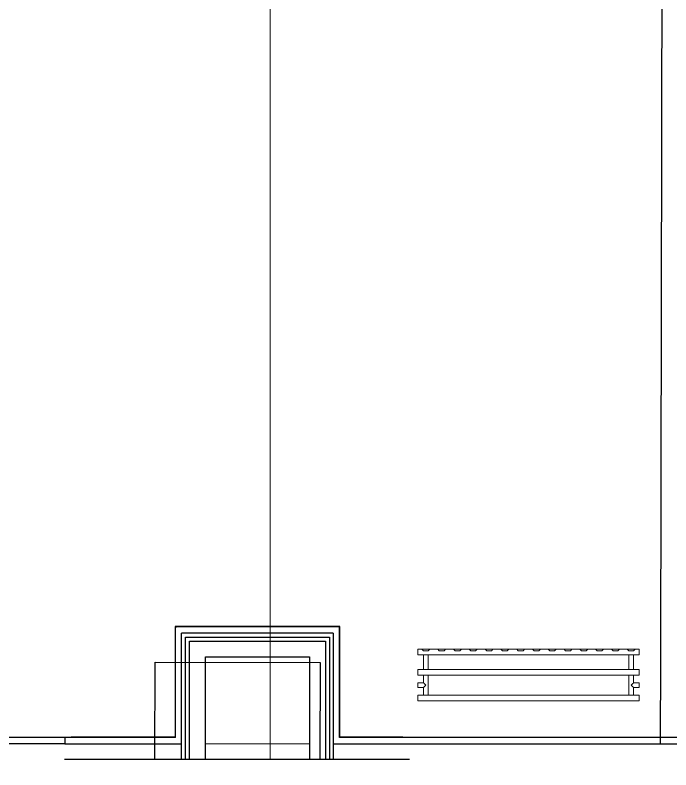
# Model space of a CAD drawing. Header units: millimetres. Extents: x 3914 to 443608, y -156176 to 78197.
# Drawn here: x 131260 to 133336, y -146045 to -143655 of the extents above; entities that cross this region are included whole.
import ezdxf

# ---------------------------------------------------------------- set-up
doc = ezdxf.new("R2010")
doc.units = ezdxf.units.MM
doc.layers.add('A-FLOR', color=7, linetype='Continuous', lineweight=9)
doc.layers.add('Оси', color=7, linetype='Continuous', lineweight=9)
doc.layers.add('M-EQPM-1', color=7, linetype='Continuous', lineweight=9, true_color=0xb2b2b2)

# ---------------------------------------------------------------- blocks, each defined once
blk = doc.blocks.new('radiator_prado_classic_z_tip_30_po exemplyaru - Classic Z Тип 30-300-V235-Объем проектирования 1 этажа')
at = {"layer": 'M-EQPM-1'}
for p, q in [((0, 228), (0, 210)), ((700, 228), (0, 228)), ((0, 210), (0, 228)), ((0, 228), (12.5, 228)), ((12.5, 228), (37.5, 228)), ((37.5, 228), (12.5, 228)), ((12.5, 228), (37.5, 228)), ((12.5, 228), (17.5, 223)), ((12.5, 228), (17.5, 223)), ((32.5, 223), (17.5, 223)), ((17.5, 223), (32.5, 223)), ((32.5, 223), (37.5, 228)), ((37.5, 228), (32.5, 223)), ((37.5, 228), (62.5, 228)), ((62.5, 228), (87.5, 228)), ((87.5, 228), (62.5, 228)), ((62.5, 228), (87.5, 228)), ((62.5, 228), (67.5, 223)), ((62.5, 228), (67.5, 223)), ((82.5, 223), (67.5, 223)), ((67.5, 223), (82.5, 223)), ((82.5, 223), (87.5, 228)), ((87.5, 228), (82.5, 223)), ((87.5, 228), (112.5, 228)), ((112.5, 228), (137.5, 228)), ((137.5, 228), (112.5, 228)), ((112.5, 228), (137.5, 228)), ((112.5, 228), (117.5, 223)), ((112.5, 228), (117.5, 223)), ((132.5, 223), (117.5, 223)), ((117.5, 223), (132.5, 223)), ((132.5, 223), (137.5, 228)), ((137.5, 228), (132.5, 223)), ((137.5, 228), (162.5, 228)), ((187.5, 228), (162.5, 228)), ((162.5, 228), (187.5, 228)), ((162.5, 228), (167.5, 223)), ((162.5, 228), (167.5, 223)), ((162.7, 228), (187.5, 228)), ((182.5, 223), (167.5, 223)), ((167.5, 223), (182.5, 223)), ((182.5, 223), (187.5, 228)), ((187.5, 228), (182.5, 223)), ((187.5, 228), (212.5, 228)), ((212.5, 228), (237.5, 228)), ((237.5, 228), (212.5, 228)), ((212.5, 228), (237.5, 228)), ((212.5, 228), (217.5, 223)), ((212.5, 228), (217.5, 223)), ((232.5, 223), (217.5, 223)), ((217.5, 223), (232.5, 223)), ((232.5, 223), (237.5, 228)), ((237.5, 228), (232.5, 223)), ((237.5, 228), (262.5, 228)), ((262.5, 228), (287.5, 228)), ((287.5, 228), (262.5, 228)), ((262.5, 228), (287.5, 228)), ((262.5, 228), (267.5, 223)), ((262.5, 228), (267.5, 223)), ((282.5, 223), (267.5, 223)), ((267.5, 223), (282.5, 223)), ((282.5, 223), (287.5, 228)), ((287.5, 228), (282.5, 223)), ((287.5, 228), (312.5, 228)), ((312.5, 228), (337.5, 228)), ((337.5, 228), (312.5, 228)), ((312.5, 228), (337.5, 228)), ((312.5, 228), (317.5, 223)), ((312.5, 228), (317.5, 223)), ((332.5, 223), (317.5, 223)), ((317.5, 223), (332.5, 223)), ((332.5, 223), (337.5, 228)), ((337.5, 228), (332.5, 223)), ((337.5, 228), (362.5, 228)), ((362.5, 228), (387.5, 228)), ((387.5, 228), (362.5, 228)), ((362.5, 228), (387.5, 228)), ((362.5, 228), (367.5, 223)), ((362.5, 228), (367.5, 223)), ((382.5, 223), (367.5, 223)), ((367.5, 223), (382.5, 223)), ((382.5, 223), (387.5, 228)), ((387.5, 228), (382.5, 223)), ((387.5, 228), (412.5, 228)), ((412.5, 228), (437.5, 228)), ((437.5, 228), (412.5, 228)), ((412.5, 228), (437.5, 228)), ((412.5, 228), (417.5, 223)), ((412.5, 228), (417.5, 223)), ((432.5, 223), (417.5, 223)), ((417.5, 223), (432.5, 223)), ((432.5, 223), (437.5, 228)), ((437.5, 228), (432.5, 223)), ((437.5, 228), (462.5, 228)), ((462.5, 228), (487.5, 228)), ((487.5, 228), (462.5, 228)), ((462.5, 228), (487.5, 228)), ((462.5, 228), (467.5, 223)), ((462.5, 228), (467.5, 223)), ((482.5, 223), (467.5, 223)), ((467.5, 223), (482.5, 223)), ((482.5, 223), (487.5, 228)), ((487.5, 228), (482.5, 223)), ((487.5, 228), (512.5, 228)), ((512.5, 228), (537.5, 228)), ((537.5, 228), (512.5, 228)), ((512.5, 228), (537.5, 228)), ((512.5, 228), (517.5, 223)), ((512.5, 228), (517.5, 223)), ((532.5, 223), (517.5, 223)), ((517.5, 223), (532.5, 223)), ((532.5, 223), (537.5, 228)), ((537.5, 228), (532.5, 223)), ((537.5, 228), (562.5, 228)), ((562.5, 228), (587.5, 228)), ((587.5, 228), (562.5, 228)), ((562.5, 228), (587.5, 228)), ((562.5, 228), (567.5, 223)), ((562.5, 228), (567.5, 223)), ((582.5, 223), (567.5, 223)), ((567.5, 223), (582.5, 223)), ((582.5, 223), (587.5, 228)), ((587.5, 228), (582.5, 223)), ((587.5, 228), (612.5, 228)), ((612.5, 228), (637.5, 228)), ((637.5, 228), (612.5, 228)), ((612.5, 228), (637.5, 228)), ((612.5, 228), (617.5, 223)), ((612.5, 228), (617.5, 223)), ((632.5, 223), (617.5, 223)), ((617.5, 223), (632.5, 223)), ((632.5, 223), (637.5, 228)), ((637.5, 228), (632.5, 223)), ((637.5, 228), (662.5, 228)), ((662.5, 228), (687.5, 228)), ((687.5, 228), (662.5, 228)), ((662.5, 228), (687.5, 228)), ((662.5, 228), (667.5, 223)), ((662.5, 228), (667.5, 223)), ((682.5, 223), (667.5, 223)), ((667.5, 223), (682.5, 223)), ((682.5, 223), (687.5, 228)), ((687.5, 228), (682.5, 223)), ((687.5, 228), (700, 228)), ((700, 210), (700, 228)), ((700, 228), (700, 210)), ((0, 210), (700, 210)), ((17.8, 210), (0, 210)), ((17.5, 210), (17.5, 164)), ((17.5, 210), (17.5, 164)), ((17.8, 210), (17.5, 210)), ((17.5, 210), (17.8, 210)), ((17.8, 210), (17.5, 210)), ((17.5, 210), (32.5, 210)), ((32.2, 210), (17.8, 210)), ((17.8, 210), (32.2, 210)), ((32.2, 210), (17.8, 210)), ((32.5, 210), (32.2, 210)), ((32.2, 210), (32.5, 210)), ((32.5, 210), (32.2, 210)), ((667.8, 210), (32.2, 210)), ((32.5, 164), (32.5, 210)), ((32.5, 164), (32.5, 210)), ((667.5, 210), (667.5, 164)), ((667.5, 210), (667.5, 164)), ((667.8, 210), (667.5, 210)), ((667.5, 210), (682.5, 210)), ((667.8, 210), (667.5, 210)), ((667.5, 210), (667.8, 210)), ((682.2, 210), (667.8, 210)), ((682.2, 210), (667.8, 210)), ((667.8, 210), (682.2, 210)), ((682.5, 210), (682.2, 210)), ((682.5, 210), (682.2, 210)), ((682.2, 210), (682.5, 210)), ((700, 210), (682.2, 210)), ((682.5, 164), (682.5, 210)), ((682.5, 164), (682.5, 210)), ((700, 164), (0, 164)), ((0, 164), (0, 146)), ((0, 146), (0, 164)), ((0, 164), (17.8, 164)), ((0, 146), (700, 146)), ((18.5, 146), (0, 146)), ((17.8, 164), (17.5, 164)), ((17.5, 164), (17.8, 164)), ((17.8, 164), (17.5, 164)), ((17.5, 164), (32.5, 164)), ((17.5, 146), (17.5, 121.5)), ((17.5, 146), (17.5, 121.5)), ((17.5, 146), (18.5, 146)), ((18.5, 146), (17.5, 146)), ((17.5, 146), (18.5, 146)), ((32.5, 146), (17.5, 146)), ((32.2, 164), (17.8, 164)), ((17.8, 164), (32.2, 164)), ((32.2, 164), (17.8, 164)), ((18.5, 146), (32.2, 146)), ((32.2, 146), (18.5, 146)), ((18.5, 146), (32.2, 146)), ((32.5, 164), (32.2, 164)), ((32.2, 164), (32.5, 164)), ((32.5, 164), (32.2, 164)), ((32.2, 164), (667.8, 164)), ((32.2, 146), (32.5, 146)), ((32.5, 146), (32.2, 146)), ((32.2, 146), (32.5, 146)), ((667.8, 146), (32.2, 146)), ((32.5, 82), (32.5, 146)), ((32.5, 82), (32.5, 146)), ((667.8, 164), (667.5, 164)), ((667.5, 164), (682.5, 164)), ((667.8, 164), (667.5, 164)), ((667.5, 164), (667.8, 164)), ((667.5, 146), (667.5, 82)), ((667.5, 146), (667.5, 82)), ((667.5, 146), (667.8, 146)), ((682.5, 146), (667.5, 146)), ((667.5, 146), (667.8, 146)), ((667.8, 146), (667.5, 146)), ((682.2, 164), (667.8, 164)), ((682.2, 164), (667.8, 164)), ((667.8, 164), (682.2, 164)), ((667.8, 146), (678.5, 146)), ((667.8, 146), (678.5, 146)), ((678.5, 146), (667.8, 146)), ((678.5, 146), (678.7, 146)), ((678.5, 146), (678.7, 146)), ((678.7, 146), (678.5, 146)), ((678.7, 146), (681.5, 146)), ((678.7, 146), (681.5, 146)), ((681.5, 146), (678.7, 146)), ((681.5, 146), (682.5, 146)), ((681.5, 146), (682.5, 146)), ((682.5, 146), (681.5, 146)), ((700, 146), (681.5, 146)), ((682.5, 164), (682.2, 164)), ((682.5, 164), (682.2, 164)), ((682.2, 164), (682.5, 164)), ((682.2, 164), (700, 164)), ((682.5, 121.5), (682.5, 146)), ((682.5, 121.5), (682.5, 146)), ((700, 146), (700, 164)), ((700, 164), (700, 146)), ((17.5, 121.5), (0, 121.5)), ((17.5, 121.5), (0, 121.5)), ((0, 121.5), (0, 120.5)), ((0, 106.5), (0, 121.5)), ((0, 120.5), (0, 107.5)), ((0, 120.5), (0, 119.3)), ((0, 114), (0, 120.5)), ((0, 120.5), (0, 120.5)), ((700, 121.5), (682.5, 121.5)), ((700, 121.5), (682.5, 121.5)), ((700, 121.5), (700, 106.5)), ((700, 120.5), (700, 121.5)), ((700, 121.5), (700, 120.5)), ((700, 120.5), (700, 121.5)), ((700, 107.5), (700, 120.5)), ((700, 120.5), (700, 107.5)), ((700, 107.5), (700, 120.5)), ((0, 119.3), (0, 117.8)), ((0, 117.8), (0, 114)), ((0, 114), (0, 110.3)), ((0, 107.5), (0, 114)), ((0, 110.3), (0, 108.7)), ((0, 108.7), (0, 107.5)), ((0, 107.5), (0, 106.5)), ((0, 107.5), (0, 107.5)), ((0, 106.5), (17.5, 106.5)), ((0, 106.5), (17.5, 106.5)), ((17.5, 106.5), (17.5, 82)), ((17.5, 106.5), (17.5, 82)), ((682.5, 82), (682.5, 106.5)), ((682.5, 106.5), (700, 106.5)), ((682.5, 82), (682.5, 106.5)), ((682.5, 106.5), (700, 106.5)), ((700, 106.5), (700, 107.5)), ((700, 107.5), (700, 106.5)), ((700, 106.5), (700, 107.5)), ((700, 82), (0, 82)), ((0, 82), (0, 64)), ((0, 64), (0, 82)), ((0, 82), (18.5, 82)), ((18.5, 82), (17.5, 82)), ((17.5, 82), (18.5, 82)), ((18.5, 82), (17.5, 82)), ((17.5, 82), (32.5, 82)), ((32.2, 82), (18.5, 82)), ((18.5, 82), (32.2, 82)), ((32.2, 82), (18.5, 82)), ((32.5, 82), (32.2, 82)), ((32.2, 82), (32.5, 82)), ((32.5, 82), (32.2, 82)), ((32.2, 82), (667.8, 82)), ((667.8, 82), (667.5, 82)), ((667.5, 82), (682.5, 82)), ((667.8, 82), (667.5, 82)), ((667.5, 82), (667.8, 82)), ((678.5, 82), (667.8, 82)), ((678.5, 82), (667.8, 82)), ((667.8, 82), (678.5, 82)), ((678.7, 82), (678.5, 82)), ((678.7, 82), (678.5, 82)), ((678.5, 82), (678.7, 82)), ((681.5, 82), (678.7, 82)), ((681.5, 82), (678.7, 82)), ((678.7, 82), (681.5, 82)), ((682.5, 82), (681.5, 82)), ((682.5, 82), (681.5, 82)), ((681.5, 82), (682.5, 82)), ((681.5, 82), (700, 82)), ((700, 64), (700, 82)), ((700, 82), (700, 64)), ((700, 64), (0, 64)), ((0, 64), (700, 64))]:
    blk.add_line(p, q, dxfattribs=at)
for points, knots in [([(18.5, 120.5), (18.4, 120.6), (18.3, 120.7), (18.1, 120.9), (17.9, 121.1), (17.8, 121.2), (17.7, 121.3), (17.5, 121.5), (17.5, 121.5), (17.5, 121.5)], [0.7142857, 0.7142857, 0.7142857, 0.7142857, 0.75, 0.7857143, 0.8214286, 0.8571429, 0.8928571, 0.9285714, 1, 1, 1, 1]), ([(17.5, 121.5), (17.5, 121.5), (17.5, 121.5), (17.7, 121.3), (17.8, 121.2), (17.9, 121.1), (18.1, 120.9), (18.3, 120.7), (18.4, 120.6), (18.5, 120.5)], [0, 0, 0, 0, 0.0714286, 0.1071429, 0.1428571, 0.1785714, 0.2142857, 0.25, 0.2857143, 0.2857143, 0.2857143, 0.2857143]), ([(17.5, 121.5), (17.5, 121.5), (17.5, 121.5), (17.7, 121.3), (17.8, 121.2), (17.9, 121.1), (18.1, 120.9), (18.3, 120.7), (18.4, 120.6), (18.5, 120.5)], [0, 0, 0, 0, 0.0714286, 0.1071429, 0.1428571, 0.1785714, 0.2142857, 0.25, 0.2857143, 0.2857143, 0.2857143, 0.2857143]), ([(25, 114), (24.5, 114.5), (23.6, 115.4), (22.4, 116.6), (21.6, 117.4), (21.1, 117.9), (20.8, 118.2), (20.5, 118.5), (20.2, 118.8), (19.8, 119.1), (19.6, 119.4), (19.3, 119.7), (19, 120), (18.7, 120.3), (18.5, 120.5), (18.3, 120.7), (18.1, 120.9), (17.9, 121.1), (17.8, 121.2), (17.7, 121.3), (17.5, 121.5), (17.5, 121.5), (17.5, 121.5)], [0, 0, 0, 0, 0.142857, 0.285714, 0.357143, 0.392857, 0.428571, 0.464286, 0.5, 0.535714, 0.571429, 0.607143, 0.642857, 0.678571, 0.714286, 0.75, 0.785714, 0.821429, 0.857143, 0.892857, 0.928571, 1, 1, 1, 1]), ([(675, 114), (675.5, 114.5), (676.4, 115.4), (677.6, 116.6), (678.4, 117.4), (678.9, 117.9), (679.2, 118.2), (679.5, 118.5), (679.8, 118.8), (680.1, 119.2), (680.4, 119.4), (680.7, 119.7), (681, 120), (681.3, 120.3), (681.5, 120.5), (681.7, 120.7), (681.9, 120.9), (682.1, 121.1), (682.2, 121.2), (682.3, 121.3), (682.5, 121.5), (682.5, 121.5), (682.5, 121.5)], [0, 0, 0, 0, 0.142857, 0.285714, 0.357143, 0.392857, 0.428571, 0.464286, 0.5, 0.535714, 0.571429, 0.607143, 0.642857, 0.678571, 0.714286, 0.75, 0.785714, 0.821429, 0.857143, 0.892857, 0.928571, 1, 1, 1, 1]), ([(682.5, 121.5), (682.5, 121.5), (682.5, 121.5), (682.3, 121.3), (682.2, 121.2), (682.1, 121.1), (681.9, 120.9), (681.7, 120.7), (681.6, 120.6), (681.5, 120.5)], [0, 0, 0, 0, 0.0714286, 0.1071429, 0.1428571, 0.1785714, 0.2142857, 0.25, 0.2857143, 0.2857143, 0.2857143, 0.2857143]), ([(682.5, 121.5), (682.5, 121.5), (682.5, 121.5), (682.3, 121.3), (682.2, 121.2), (682.1, 121.1), (681.9, 120.9), (681.7, 120.7), (681.6, 120.6), (681.5, 120.5)], [0, 0, 0, 0, 0.0714286, 0.1071429, 0.1428571, 0.1785714, 0.2142857, 0.25, 0.2857143, 0.2857143, 0.2857143, 0.2857143]), ([(681.5, 120.5), (681.6, 120.6), (681.7, 120.7), (681.9, 120.9), (682.1, 121.1), (682.2, 121.2), (682.3, 121.3), (682.5, 121.5), (682.5, 121.5), (682.5, 121.5)], [0.7142857, 0.7142857, 0.7142857, 0.7142857, 0.75, 0.7857143, 0.8214286, 0.8571429, 0.8928571, 0.9285714, 1, 1, 1, 1]), ([(17.5, 106.5), (17.5, 106.5), (17.5, 106.5), (17.7, 106.7), (17.8, 106.8), (17.9, 106.9), (18.1, 107.1), (18.3, 107.3), (18.5, 107.5), (18.7, 107.7), (19, 108), (19.3, 108.3), (19.6, 108.6), (19.8, 108.9), (20.3, 109.3), (20.7, 109.7), (21.1, 110.1), (21.6, 110.6), (22.4, 111.4), (23.6, 112.6), (24.5, 113.5), (25, 114)], [0, 0, 0, 0, 0.071429, 0.107143, 0.142857, 0.178571, 0.214286, 0.25, 0.285714, 0.321429, 0.357143, 0.392857, 0.428571, 0.464286, 0.5, 0.571429, 0.607143, 0.642857, 0.714286, 0.857143, 1, 1, 1, 1]), ([(17.5, 106.5), (17.5, 106.5), (17.5, 106.5), (17.7, 106.7), (17.8, 106.8), (17.9, 106.9), (18.1, 107.1), (18.3, 107.3), (18.4, 107.4), (18.5, 107.5)], [0, 0, 0, 0, 0.0714286, 0.1071429, 0.1428571, 0.1785714, 0.2142857, 0.25, 0.2857143, 0.2857143, 0.2857143, 0.2857143]), ([(18.5, 107.5), (18.4, 107.4), (18.3, 107.3), (18.1, 107.1), (17.9, 106.9), (17.8, 106.8), (17.7, 106.7), (17.5, 106.5), (17.5, 106.5), (17.5, 106.5)], [0.7142857, 0.7142857, 0.7142857, 0.7142857, 0.75, 0.7857143, 0.8214286, 0.8571429, 0.8928571, 0.9285714, 1, 1, 1, 1]), ([(18.5, 107.5), (18.4, 107.4), (18.3, 107.3), (18.1, 107.1), (17.9, 106.9), (17.8, 106.8), (17.7, 106.7), (17.5, 106.5), (17.5, 106.5), (17.5, 106.5)], [0.7142857, 0.7142857, 0.7142857, 0.7142857, 0.75, 0.7857143, 0.8214286, 0.8571429, 0.8928571, 0.9285714, 1, 1, 1, 1]), ([(22.1, 116.9), (21.9, 117.1), (21.6, 117.4), (21.1, 117.9), (20.8, 118.2), (20.5, 118.5), (20.2, 118.8), (19.9, 119.2), (19.7, 119.3), (19.6, 119.4)], [0.2857143, 0.2857143, 0.2857143, 0.2857143, 0.3571429, 0.3928571, 0.4285714, 0.4642857, 0.5, 0.5357143, 0.5714286, 0.5714286, 0.5714286, 0.5714286]), ([(19.6, 119.4), (19.7, 119.3), (19.9, 119.2), (20.3, 118.7), (20.7, 118.3), (21.1, 117.9), (21.6, 117.4), (21.9, 117.1), (22.1, 116.9)], [0.4285714, 0.4285714, 0.4285714, 0.4285714, 0.4642857, 0.5, 0.5714286, 0.6071429, 0.6428571, 0.7142857, 0.7142857, 0.7142857, 0.7142857]), ([(19.6, 119.4), (19.7, 119.3), (19.8, 119.1), (20.3, 118.7), (20.7, 118.3), (21.1, 117.9), (21.6, 117.4), (21.9, 117.1), (22.1, 116.9)], [0.4285714, 0.4285714, 0.4285714, 0.4285714, 0.4642857, 0.5, 0.5714286, 0.6071429, 0.6428571, 0.7142857, 0.7142857, 0.7142857, 0.7142857]), ([(19.6, 108.6), (19.7, 108.7), (19.9, 108.8), (20.3, 109.3), (20.7, 109.7), (21.1, 110.1), (21.6, 110.6), (21.9, 110.9), (22.1, 111.1)], [0.4285714, 0.4285714, 0.4285714, 0.4285714, 0.4642857, 0.5, 0.5714286, 0.6071429, 0.6428571, 0.7142857, 0.7142857, 0.7142857, 0.7142857]), ([(22.1, 111.1), (21.9, 110.9), (21.6, 110.6), (21.1, 110.1), (20.8, 109.8), (20.5, 109.5), (20.2, 109.2), (19.9, 108.8), (19.7, 108.7), (19.6, 108.6)], [0.2857143, 0.2857143, 0.2857143, 0.2857143, 0.3571429, 0.3928571, 0.4285714, 0.4642857, 0.5, 0.5357143, 0.5714286, 0.5714286, 0.5714286, 0.5714286]), ([(22.1, 111.1), (21.9, 110.9), (21.6, 110.6), (21.1, 110.1), (20.8, 109.8), (20.5, 109.5), (20.2, 109.2), (19.8, 108.9), (19.7, 108.7), (19.6, 108.6)], [0.2857143, 0.2857143, 0.2857143, 0.2857143, 0.3571429, 0.3928571, 0.4285714, 0.4642857, 0.5, 0.5357143, 0.5714286, 0.5714286, 0.5714286, 0.5714286]), ([(682.5, 106.5), (682.5, 106.5), (682.5, 106.5), (682.3, 106.7), (682.2, 106.8), (682.1, 106.9), (681.9, 107.1), (681.7, 107.3), (681.5, 107.5), (681.3, 107.7), (681, 108), (680.7, 108.3), (680.4, 108.6), (680.1, 108.8), (679.7, 109.3), (679.3, 109.7), (678.9, 110.1), (678.4, 110.6), (677.6, 111.4), (676.4, 112.6), (675.5, 113.5), (675, 114)], [0, 0, 0, 0, 0.071429, 0.107143, 0.142857, 0.178571, 0.214286, 0.25, 0.285714, 0.321429, 0.357143, 0.392857, 0.428571, 0.464286, 0.5, 0.571429, 0.607143, 0.642857, 0.714286, 0.857143, 1, 1, 1, 1]), ([(680.4, 119.4), (680.3, 119.3), (680.1, 119.2), (679.7, 118.7), (679.3, 118.3), (678.9, 117.9), (678.4, 117.4), (678.1, 117.1), (677.9, 116.9)], [0.4285714, 0.4285714, 0.4285714, 0.4285714, 0.4642857, 0.5, 0.5714286, 0.6071429, 0.6428571, 0.7142857, 0.7142857, 0.7142857, 0.7142857]), ([(680.4, 119.4), (680.3, 119.3), (680.1, 119.2), (679.7, 118.7), (679.3, 118.3), (678.9, 117.9), (678.4, 117.4), (678.1, 117.1), (677.9, 116.9)], [0.4285714, 0.4285714, 0.4285714, 0.4285714, 0.4642857, 0.5, 0.5714286, 0.6071429, 0.6428571, 0.7142857, 0.7142857, 0.7142857, 0.7142857]), ([(677.9, 116.9), (678.1, 117.1), (678.4, 117.4), (678.9, 117.9), (679.2, 118.2), (679.5, 118.5), (679.8, 118.8), (680.1, 119.2), (680.3, 119.3), (680.4, 119.4)], [0.2857143, 0.2857143, 0.2857143, 0.2857143, 0.3571429, 0.3928571, 0.4285714, 0.4642857, 0.5, 0.5357143, 0.5714286, 0.5714286, 0.5714286, 0.5714286]), ([(677.9, 111.1), (678.1, 110.9), (678.4, 110.6), (678.9, 110.1), (679.2, 109.8), (679.5, 109.5), (679.8, 109.2), (680.1, 108.8), (680.3, 108.7), (680.4, 108.6)], [0.2857143, 0.2857143, 0.2857143, 0.2857143, 0.3571429, 0.3928571, 0.4285714, 0.4642857, 0.5, 0.5357143, 0.5714286, 0.5714286, 0.5714286, 0.5714286]), ([(677.9, 111.1), (678.1, 110.9), (678.4, 110.6), (678.9, 110.1), (679.1, 109.9), (679.2, 109.8)], [0.2857143, 0.2857143, 0.2857143, 0.2857143, 0.3571429, 0.3928571, 0.4285714, 0.4285714, 0.4285714, 0.4285714]), ([(680.4, 108.6), (680.3, 108.7), (680.1, 108.8), (679.7, 109.3), (679.3, 109.7), (678.9, 110.1), (678.4, 110.6), (678.1, 110.9), (677.9, 111.1)], [0.4285714, 0.4285714, 0.4285714, 0.4285714, 0.4642857, 0.5, 0.5714286, 0.6071429, 0.6428571, 0.7142857, 0.7142857, 0.7142857, 0.7142857]), ([(681.5, 107.5), (681.6, 107.4), (681.7, 107.3), (681.9, 107.1), (682.1, 106.9), (682.2, 106.8), (682.3, 106.7), (682.5, 106.5), (682.5, 106.5), (682.5, 106.5)], [0.7142857, 0.7142857, 0.7142857, 0.7142857, 0.75, 0.7857143, 0.8214286, 0.8571429, 0.8928571, 0.9285714, 1, 1, 1, 1]), ([(681.5, 107.5), (681.6, 107.4), (681.7, 107.3), (681.9, 107.1), (682.1, 106.9), (682.2, 106.8), (682.3, 106.7), (682.5, 106.5), (682.5, 106.5), (682.5, 106.5)], [0.7142857, 0.7142857, 0.7142857, 0.7142857, 0.75, 0.7857143, 0.8214286, 0.8571429, 0.8928571, 0.9285714, 1, 1, 1, 1]), ([(682.5, 106.5), (682.5, 106.5), (682.5, 106.5), (682.3, 106.7), (682.2, 106.8), (682.1, 106.9), (681.9, 107.1), (681.7, 107.3), (681.6, 107.4), (681.5, 107.5)], [0, 0, 0, 0, 0.0714286, 0.1071429, 0.1428571, 0.1785714, 0.2142857, 0.25, 0.2857143, 0.2857143, 0.2857143, 0.2857143])]:
    blk.add_open_spline(points, degree=3, knots=knots, dxfattribs=at)
for points in [[(19.6, 119.4), (19.5, 119.5), (19.3, 119.7), (19, 120), (18.7, 120.3), (18.6, 120.4), (18.5, 120.5)], [(18.5, 120.5), (18.6, 120.4), (18.7, 120.3), (19, 120), (19.3, 119.7), (19.5, 119.5), (19.6, 119.4)], [(18.5, 120.5), (18.6, 120.4), (18.7, 120.3), (19, 120), (19.3, 119.7), (19.5, 119.5), (19.6, 119.4)], [(681.5, 120.5), (681.4, 120.4), (681.3, 120.3), (681, 120), (680.7, 119.7), (680.5, 119.5), (680.4, 119.4)], [(681.5, 120.5), (681.4, 120.4), (681.3, 120.3), (681, 120), (680.7, 119.7), (680.5, 119.5), (680.4, 119.4)], [(680.4, 119.4), (680.5, 119.5), (680.7, 119.7), (681, 120), (681.3, 120.3), (681.4, 120.4), (681.5, 120.5)], [(18.5, 107.5), (18.6, 107.6), (18.7, 107.7), (19, 108), (19.3, 108.3), (19.5, 108.5), (19.6, 108.6)], [(19.6, 108.6), (19.5, 108.5), (19.3, 108.3), (19, 108), (18.7, 107.7), (18.6, 107.6), (18.5, 107.5)], [(19.6, 108.6), (19.5, 108.5), (19.3, 108.3), (19, 108), (18.7, 107.7), (18.6, 107.6), (18.5, 107.5)], [(25, 114), (24.5, 114.5), (23.6, 115.4), (22.6, 116.4), (22.1, 116.9)], [(22.1, 116.9), (22.6, 116.4), (23.6, 115.4), (24.5, 114.5), (25, 114)], [(22.1, 116.9), (22.6, 116.4), (23.6, 115.4), (24.5, 114.5), (25, 114)], [(22.1, 111.1), (22.6, 111.6), (23.6, 112.6), (24.5, 113.5), (25, 114)], [(25, 114), (24.5, 113.5), (23.6, 112.6), (22.6, 111.6), (22.1, 111.1)], [(25, 114), (24.5, 113.5), (23.6, 112.6), (22.6, 111.6), (22.1, 111.1)], [(677.9, 116.9), (677.4, 116.4), (676.4, 115.4), (675.5, 114.5), (675, 114)], [(677.9, 116.9), (677.4, 116.4), (676.4, 115.4), (675.5, 114.5), (675, 114)], [(675, 114), (675.5, 114.5), (676.4, 115.4), (677.4, 116.4), (677.9, 116.9)], [(675, 114), (675.5, 113.5), (676.4, 112.6), (677.4, 111.6), (677.9, 111.1)], [(675, 114), (675.5, 113.5), (676.4, 112.6), (677.4, 111.6), (677.9, 111.1)], [(677.9, 111.1), (677.4, 111.6), (676.4, 112.6), (675.5, 113.5), (675, 114)], [(679.2, 109.8), (679.3, 109.7), (679.5, 109.5), (679.8, 109.2), (680.1, 108.8), (680.3, 108.7), (680.4, 108.6)], [(680.4, 108.6), (680.5, 108.5), (680.7, 108.3), (681, 108), (681.3, 107.7), (681.4, 107.6), (681.5, 107.5)], [(680.4, 108.6), (680.5, 108.5), (680.7, 108.3), (681, 108), (681.3, 107.7), (681.4, 107.6), (681.5, 107.5)], [(681.5, 107.5), (681.4, 107.6), (681.3, 107.7), (681, 108), (680.7, 108.3), (680.5, 108.5), (680.4, 108.6)]]:
    blk.add_open_spline(points, degree=3, dxfattribs=at)

msp = doc.modelspace()

# ---------------------------------------------------------------- linework, layer by layer
for p, q in [((132288, -145591.7), (131766, -145591.7)), ((131766, -145591.7), (131766, -145941.7)), ((131767, -145592.7), (131767, -145595.4)), ((132287, -145592.7), (131767, -145592.7)), ((132267, -145612.7), (131787, -145612.7)), ((131787, -146012.7), (131787, -145612.7)), ((132267, -145612.7), (132267, -146012.7)), ((132287, -145942.7), (132287, -145592.7)), ((132288, -145941.7), (132288, -145591.7)), ((131799.5, -145625.2), (132254.5, -145625.2)), ((131799.5, -146012.7), (131799.5, -145625.2)), ((131812, -145637.7), (132242, -145637.7)), ((131812, -146012.7), (131812, -145637.7)), ((132242, -145637.7), (132242, -146012.7)), ((132254.5, -145625.2), (132254.5, -146012.7)), ((131862, -145687.7), (132192, -145687.7)), ((131862, -146012.7), (131862, -145687.7)), ((132192, -145687.7), (132192, -146012.7)), ((129137, -145941.7), (131437, -145941.7)), ((131417, -145942.7), (131417, -145962.7)), ((131766, -145941.7), (131437, -145941.7)), ((131437, -145941.7), (131437, -145942.7)), ((132487, -145941.7), (132288, -145941.7)), ((132487, -145942.7), (132487, -145941.7)), ((132487, -145941.7), (133366, -145941.7)), ((131417, -145962.7), (129155.3, -145962.7)), ((131417, -145962.7), (131787, -145962.7)), ((132267, -145962.7), (133387, -145962.7)), ((131417, -146012.7), (131416, -146012.7)), ((131437, -146012.7), (131417, -146012.7)), ((132487, -146012.7), (131437, -146012.7)), ((132507, -146012.7), (132487, -146012.7)), ((132508, -146012.7), (132507, -146012.7))]:
    msp.add_line(p, q)
at = {"flags": 128}
for points in [[(133302.6, -145962.7), (133303.3, -145687.2), (133303.3, -145684), (133308.4, -143485.1), (133309, -143252.6), (133302.9, -143252.6), (133303.9, -142855.8), (133309.9, -142855.8), (133309.9, -142851.6), (133315.1, -140654.6), (133309, -140654.6), (133310.1, -140187.7), (133316.2, -140187.8), (133321.9, -137745.1), (133323.4, -137094.5), (133323.4, -137093.6), (133317.4, -137093.6), (133320.3, -135849.7), (127848.4, -135836.8), (127836.2, -141036.3), (127816.2, -141036.2), (127805.2, -145694.7), (128065.2, -145695.3), (128064.4, -146045.3)], [(131702.5, -146012.7), (131703.2, -145703.9), (132225.2, -145705.1), (132224.5, -146012.7)]]:
    msp.add_lwpolyline(points, dxfattribs=at)
at = {"layer": 'A-FLOR'}
for p, q in [((131767, -145595.4), (131767, -145942.7)), ((132287, -145855), (132287, -145595.4)), ((131767, -145942.7), (128127, -145942.7)), ((133367, -145942.7), (132287, -145942.7)), ((132192, -145962.7), (131862, -145962.7))]:
    msp.add_line(p, q, dxfattribs=at)
at = {"layer": 'Оси'}
msp.add_lwpolyline([(132067, -146012.7), (132067, -143019), (132067, -129084.5), (132067, -124084.5)], dxfattribs=at)

# ---------------------------------------------------------------- block references
at = {"layer": 'M-EQPM-1'}
msp.add_blockref('radiator_prado_classic_z_tip_30_po exemplyaru - Classic Z Тип 30-300-V235-Объем проектирования 1 этажа', (132535, -145891), dxfattribs=at)

doc.saveas('drawing.dxf')
